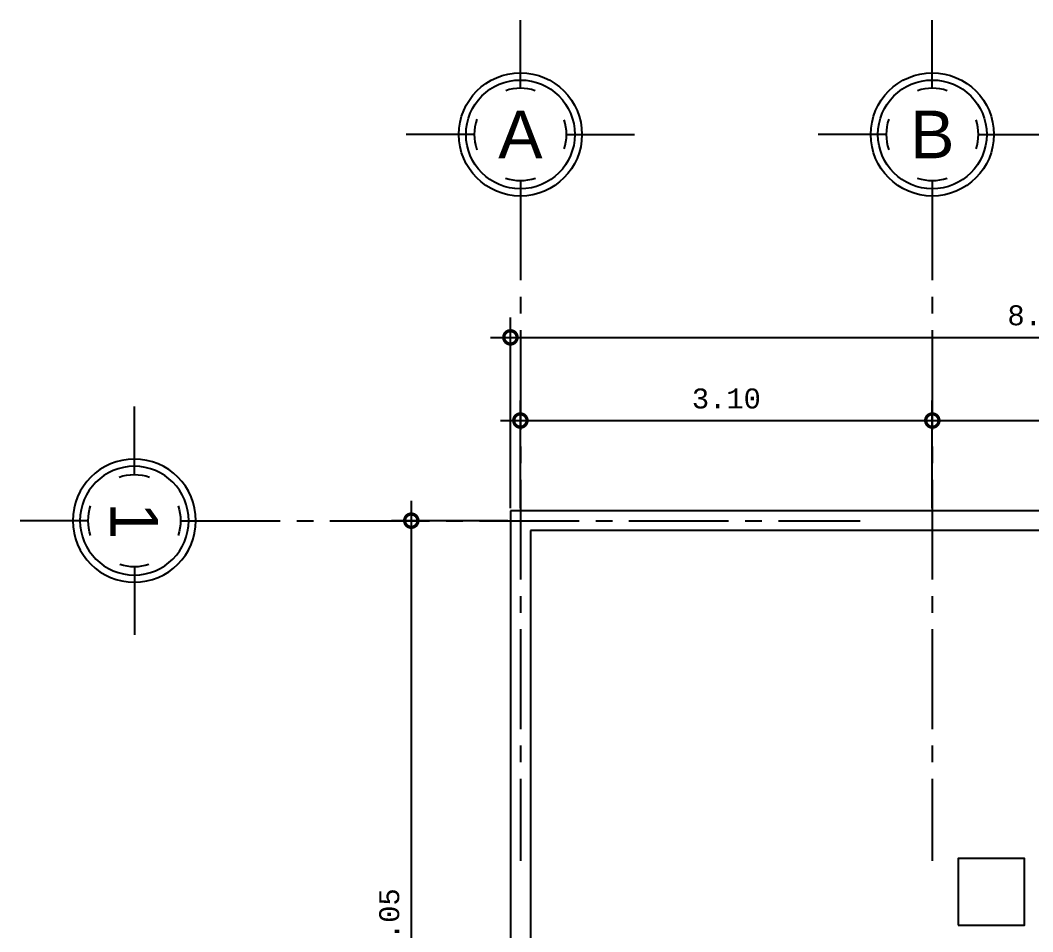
# Model space of a CAD drawing. Header units: inches. Extents: x -9 to 337, y -247 to 209.
# Drawn here: x 53.24 to 60.86, y 56.69 to 63.55 of the extents above; entities that cross this region are included whole.
import ezdxf
from ezdxf.enums import TextEntityAlignment as Align

# ---------------------------------------------------------------- set-up
doc = ezdxf.new("R2010")
doc.units = ezdxf.units.IN
doc.header["$MEASUREMENT"] = 0
doc.header["$PDMODE"] = 34
doc.linetypes.add('CENTER2', pattern=[1.125, 0.75, -0.125, 0.125, -0.125])
doc.styles.add('MONOTXT4', font='monotxt4.shx')
doc.styles.get("Standard").update_dxf_attribs({"font": 'arial.ttf'})
doc.dimstyles.new('E100', dxfattribs={"dimtxt": 0.15, "dimasz": 0.2, "dimexe": 0.15, "dimexo": 0.02, "dimgap": 0.09, "dimtad": 1, "dimzin": 0, "dimdsep": 46, "dimtxsty": 'MONOTXT4', "dimblk": 'DOTSMALL', "dimcen": 0.01, "dimdle": 0.15, "dimclrd": 1, "dimclre": 1, "dimclrt": 2, "dimadec": 0, "dimazin": 0, "dimtfac": 1, "dimtofl": 0, "dimtmove": 1, "dimatfit": 1, "dimldrblk": 'OPEN90', "dimfxl": 1, "dimtolj": 1, "dimtzin": 0, "dimarcsym": 0})

# ---------------------------------------------------------------- blocks, each defined once
blk = doc.blocks.new('EJE NORTE NUEVO')
at = {"color": 8}
for p, q in [((0, 3.2523), (0, 3.7639)), ((-0.3472, 2.9051), (-0.8588, 2.9051)), ((0.3472, 2.9051), (0.8588, 2.9051))]:
    blk.add_line(p, q, dxfattribs=at)
at = {"color": 2, "linetype": 'CENTER2'}
blk.add_line((0, 2.5579), (0, -2.5579), dxfattribs=at)
at = {"color": 8}
blk.add_circle((0, 2.9051), 0.4631, dxfattribs=at)
at = {"color": 4}
blk.add_circle((0, 2.9051), 0.4093, dxfattribs=at)
at = {"color": 8}
for start, end in [(71.41612, 108.58388), (160.69933, 199.27842), (341.76936, 18.25289), (251.05257, 288.94743)]:
    blk.add_arc((0, 2.9051), 0.3472, start, end, dxfattribs=at)
at = {"color": 4}
blk.add_attdef('A', text='', height=0.3581, dxfattribs=at).set_placement((0, 2.9051), align=Align.MIDDLE_CENTER)
blk = doc.blocks.new('_DotSmall')
at = {"color": 0, "linetype": 'ByBlock', "const_width": 0.5}
blk.add_lwpolyline([(-0.0625, 0, 1), (0.0625, 0, 1)], format="xyb", close=True, dxfattribs=at)
blk = doc.blocks.new('*D60')
at = {"color": 1, "lineweight": -2, "transparency": 16777216}
for p, q in [((57.0013, 59.8788), (57.0013, 60.6869)), ((60.1013, 59.8788), (60.1013, 60.6869)), ((56.8513, 60.5369), (60.2513, 60.5369))]:
    blk.add_line(p, q, dxfattribs=at)
at = {"layer": 'DEFPOINTS', "color": 0, "transparency": 16777216}
for p in [(60.1013, 60.5369), (57.0013, 59.8588), (60.1013, 59.8588)]:
    blk.add_point(p, dxfattribs=at)
at = {"color": 1, "lineweight": -2, "transparency": 16777216, "xscale": 0.2, "yscale": 0.2, "zscale": 0.2, "rotation": 180}
blk.add_blockref('_DotSmall', (57.0013, 60.5369), dxfattribs=at)
at = {"color": 1, "lineweight": -2, "transparency": 16777216, "xscale": 0.2, "yscale": 0.2, "zscale": 0.2}
blk.add_blockref('_DotSmall', (60.1013, 60.5369), dxfattribs=at)
at = {"color": 2, "transparency": 16777216, "insert": (58.5513, 60.7019), "char_height": 0.15, "attachment_point": 5, "style": 'MONOTXT4'}
blk.add_mtext('\\A1;3.10', dxfattribs=at)
blk = doc.blocks.new('_Open90')
at = {"color": 0, "linetype": 'ByBlock', "lineweight": -2}
for p, q in [((-0.5, 0.5), (0, 0)), ((0, 0), (-1, 0)), ((0, 0), (-0.5, -0.5))]:
    blk.add_line(p, q, dxfattribs=at)
blk = doc.blocks.new('*D61')
at = {"color": 1, "lineweight": -2, "transparency": 16777216}
for p, q in [((60.1013, 59.8788), (60.1013, 60.6869)), ((64.8513, 59.8788), (64.8513, 60.6869)), ((59.9513, 60.5369), (65.0013, 60.5369))]:
    blk.add_line(p, q, dxfattribs=at)
at = {"layer": 'DEFPOINTS', "color": 0, "transparency": 16777216}
for p in [(64.8513, 60.5369), (60.1013, 59.8588), (64.8513, 59.8588)]:
    blk.add_point(p, dxfattribs=at)
at = {"color": 1, "lineweight": -2, "transparency": 16777216, "xscale": 0.2, "yscale": 0.2, "zscale": 0.2, "rotation": 180}
blk.add_blockref('_DotSmall', (60.1013, 60.5369), dxfattribs=at)
at = {"color": 1, "lineweight": -2, "transparency": 16777216, "xscale": 0.2, "yscale": 0.2, "zscale": 0.2}
blk.add_blockref('_DotSmall', (64.8513, 60.5369), dxfattribs=at)
at = {"color": 2, "transparency": 16777216, "insert": (62.4763, 60.7019), "char_height": 0.15, "attachment_point": 5, "style": 'MONOTXT4'}
blk.add_mtext('\\A1;4.75', dxfattribs=at)
blk = doc.blocks.new('*D62')
at = {"color": 1, "lineweight": -2, "transparency": 16777216}
for p, q in [((56.9263, 59.8788), (56.9263, 61.3125)), ((64.9263, 59.8788), (64.9263, 61.3125)), ((56.7763, 61.1625), (65.0763, 61.1625))]:
    blk.add_line(p, q, dxfattribs=at)
at = {"layer": 'DEFPOINTS', "color": 0, "transparency": 16777216}
for p in [(64.9263, 61.1625), (56.9263, 59.8588), (64.9263, 59.8588)]:
    blk.add_point(p, dxfattribs=at)
at = {"color": 1, "lineweight": -2, "transparency": 16777216, "xscale": 0.2, "yscale": 0.2, "zscale": 0.2, "rotation": 180}
blk.add_blockref('_DotSmall', (56.9263, 61.1625), dxfattribs=at)
at = {"color": 1, "lineweight": -2, "transparency": 16777216, "xscale": 0.2, "yscale": 0.2, "zscale": 0.2}
blk.add_blockref('_DotSmall', (64.9263, 61.1625), dxfattribs=at)
at = {"color": 2, "transparency": 16777216, "insert": (60.9263, 61.3275), "char_height": 0.15, "attachment_point": 5, "style": 'MONOTXT4'}
blk.add_mtext('\\A1;8.00', dxfattribs=at)
blk = doc.blocks.new('*D72')
at = {"color": 1, "lineweight": -2, "transparency": 16777216}
for p, q in [((56.1804, 59.9338), (56.1804, 53.5838)), ((56.9063, 59.7838), (56.0304, 59.7838)), ((56.9063, 53.7338), (56.0304, 53.7338))]:
    blk.add_line(p, q, dxfattribs=at)
at = {"layer": 'DEFPOINTS', "color": 0, "transparency": 16777216}
for p in [(56.9263, 59.7838), (56.1804, 53.7338), (56.9263, 53.7338)]:
    blk.add_point(p, dxfattribs=at)
at = {"color": 1, "lineweight": -2, "transparency": 16777216, "xscale": 0.2, "yscale": 0.2, "zscale": 0.2}
for p, rotation in [((56.1804, 59.7838), 90), ((56.1804, 53.7338), 270)]:
    blk.add_blockref('_DotSmall', p, dxfattribs=dict(at, rotation=rotation))
at = {"color": 2, "transparency": 16777216, "insert": (56.0154, 56.7588), "char_height": 0.15, "attachment_point": 5, "rotation": 90, "style": 'MONOTXT4'}
blk.add_mtext('\\A1;6.05', dxfattribs=at)

msp = doc.modelspace()

# ---------------------------------------------------------------- linework, layer by layer
at = {"color": 1}
for p, q in [((64.9263, 59.8588), (56.9263, 59.8588)), ((56.9263, 59.8588), (56.9263, 53.8088)), ((64.7763, 59.7088), (57.0763, 59.7088)), ((57.0763, 59.7088), (57.0763, 53.8088))]:
    msp.add_line(p, q, dxfattribs=at)
at = {"color": 8}
msp.add_lwpolyline([(60.2954, 56.7418), (60.7954, 56.7418), (60.7954, 57.2418), (60.2954, 57.2418)], close=True, dxfattribs=at)

# ---------------------------------------------------------------- block references
at = {"color": 4}
for p, values in [((57.0013, 59.7838), {'A': 'A'}), ((60.1013, 59.7838), {'A': 'B'})]:
    msp.add_blockref('EJE NORTE NUEVO', p, dxfattribs=at).add_auto_attribs(values)
ref = msp.add_blockref('EJE NORTE NUEVO', (57.0013, 59.7838), dxfattribs=dict(at, xscale=-1, rotation=90))
ref.add_attrib('A', '1', dxfattribs={"color": 4, "height": 0.3581, "rotation": 270}).set_placement((54.0947, 59.7838), align=Align.MIDDLE_CENTER)

# ---------------------------------------------------------------- dimensions: what is measured, and where the dimension line sits
for base, p1, p2, picture, middle in [((64.9263, 61.1625), (56.9263, 59.8588), (64.9263, 59.8588), '*D62', (60.9263, 61.3275)), ((60.1013, 60.5369), (57.0013, 59.8588), (60.1013, 59.8588), '*D60', (58.5513, 60.7019)), ((64.8513, 60.5369), (60.1013, 59.8588), (64.8513, 59.8588), '*D61', (62.4763, 60.7019))]:
    dim = msp.add_linear_dim(base=base, p1=p1, p2=p2, dimstyle='E100')
    dim.commit()
    dim.dimension.update_dxf_attribs({"geometry": picture, "text_midpoint": middle})
dim = msp.add_linear_dim(base=(56.1804, 53.7338), p1=(56.9263, 59.7838), p2=(56.9263, 53.7338), angle=90, dimstyle='E100')
dim.commit()
dim.dimension.update_dxf_attribs({"geometry": '*D72', "text_midpoint": (56.0154, 56.7588)})

doc.saveas('drawing.dxf')
